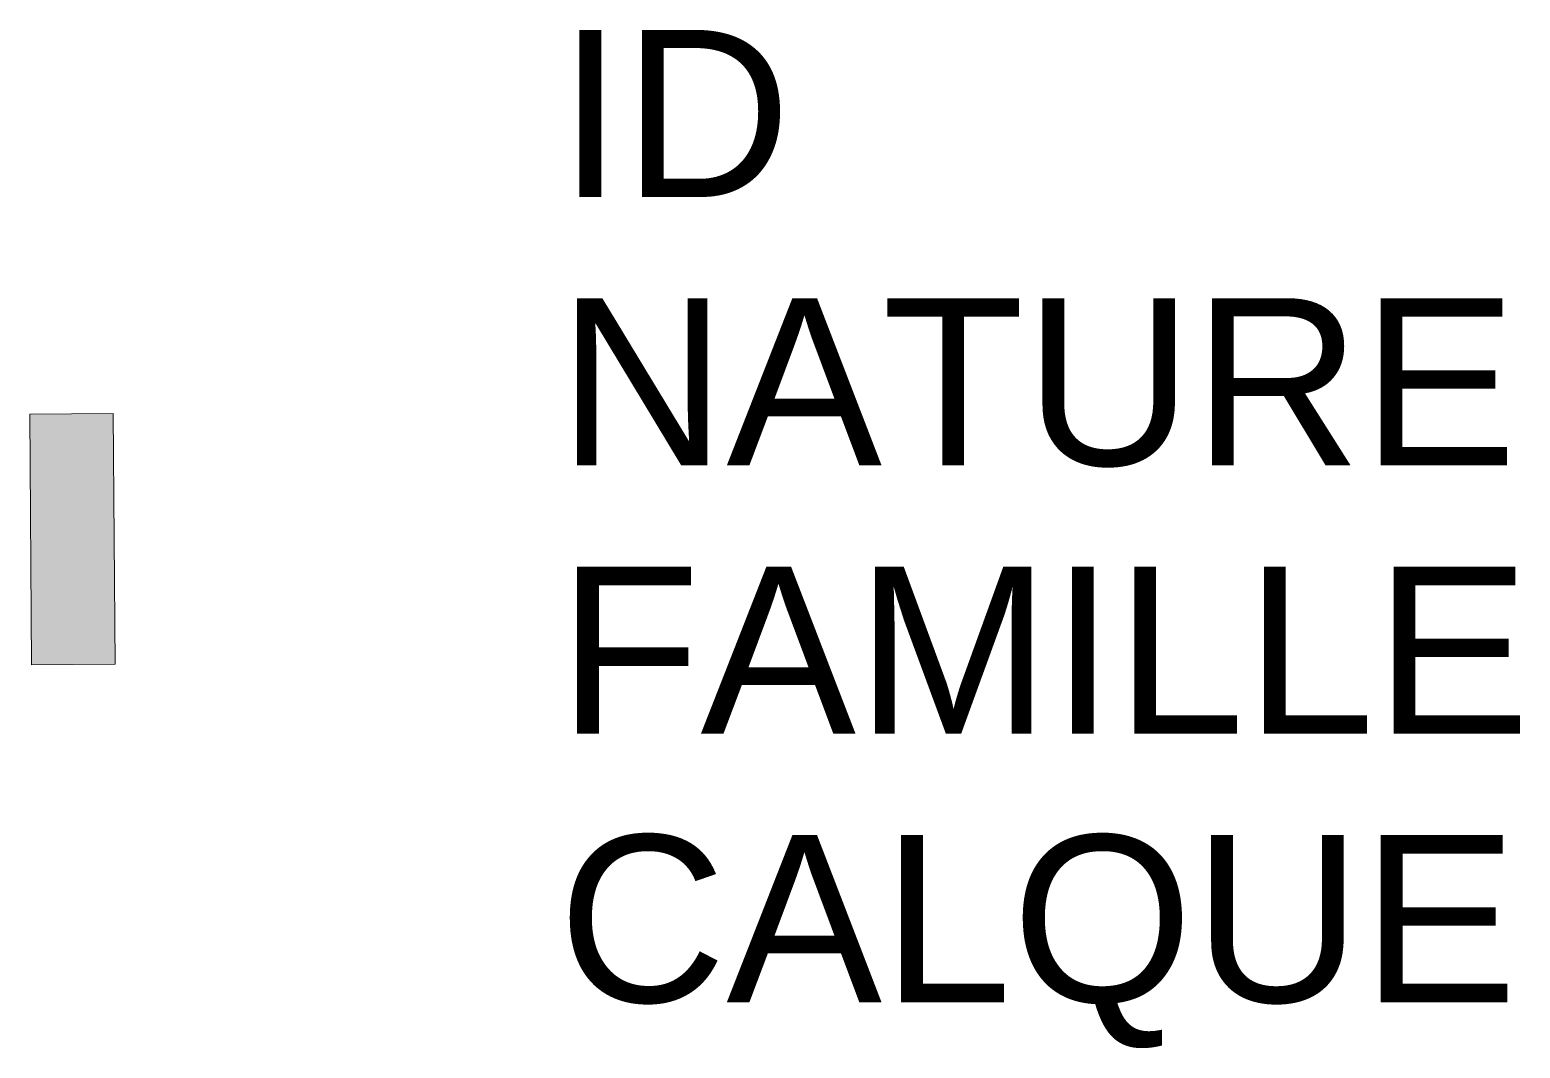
# Model space of a CAD drawing. Header units: metres. Extents: x 3143.05 to 3144.83, y 1842.95 to 1844.17.
import ezdxf

# ---------------------------------------------------------------- set-up
doc = ezdxf.new("R2010")
doc.units = ezdxf.units.M
doc.linetypes.add('Socle_Continu', pattern=[2.5, 2.5, 0])
doc.layers.add('ECPUB_SCT', color=30, linetype='Socle_Continu', lineweight=13)
doc.styles.get("Standard").update_dxf_attribs({"font": 'arial.ttf'})

msp = doc.modelspace()

# ---------------------------------------------------------------- hatches: boundary and pattern name
at = {"layer": 'ECPUB_SCT', "linetype": 'Socle_Continu'}
msp.add_hatch(color=256, dxfattribs=at).paths.add_polyline_path([(3143.1482, 1843.7102), (3143.1503, 1843.4103), (3143.0503, 1843.4095), (3143.0482, 1843.7095)])

# ---------------------------------------------------------------- linework, layer by layer
at = {"layer": 'ECPUB_SCT', "linetype": 'Socle_Continu', "flags": 128}
msp.add_lwpolyline([(3143.1503, 1843.4103), (3143.0503, 1843.4095), (3143.0482, 1843.7095), (3143.1482, 1843.7102)], close=True, dxfattribs=at)

# ---------------------------------------------------------------- texts
at = {"layer": 'ECPUB_SCT', "linetype": 'Socle_Continu', "flags": 9}
for tag, p, s in [('ID', (3143.6807, 1843.9693), 'GP_0524'), ('NATURE', (3143.6807, 1843.6481), 'Extrémité de réseau'), ('FAMILLE', (3143.6807, 1843.3268), 'Eclairage public'), ('CALQUE', (3143.6807, 1843.0055), 'ECPUB_SCT')]:
    msp.add_attdef(tag, p, s, height=0.2, dxfattribs=at)

doc.saveas('drawing.dxf')
